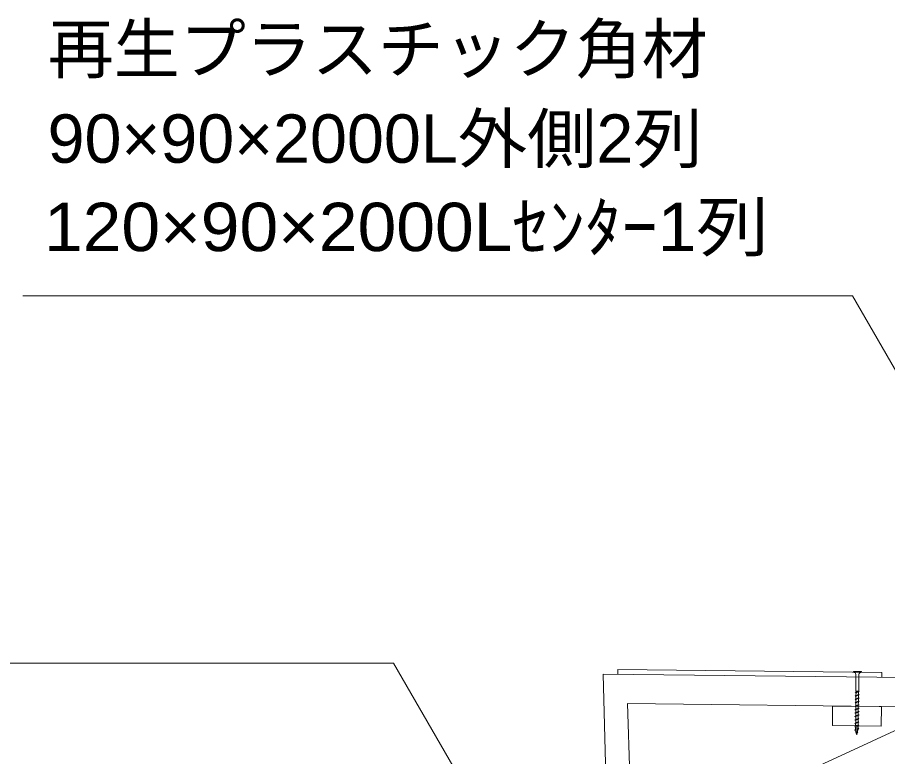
# Model space of a CAD drawing. Units: millimetres at full size, sheet at 1:20; details may follow other scales. Extents: x 200 to 8200, y 200 to 5740.
# Drawn here: x 3664 to 4555, y 2294 to 3050 of the extents above; entities that cross this region are included whole.
import ezdxf
from ezdxf.enums import TextEntityAlignment as Align

# ---------------------------------------------------------------- set-up
doc = ezdxf.new("R2010")
doc.units = ezdxf.units.MM
doc.header["$LTSCALE"] = 20
for name, color, linetype, lineweight in [('コーススレッド', 7, 'Continuous', 18), ('一般線', 7, 'Continuous', 20), ('引出線', 7, 'Continuous', 13), ('角材', 7, 'Continuous', 18), ('連結板', 7, 'Continuous', 18), ('階段本体', 7, 'Continuous', 18)]:
    doc.layers.add(name, color=color, linetype=linetype, lineweight=lineweight)
doc.layers.add('文字', color=7, linetype='Continuous')
doc.styles.add('ＭＳ Ｐゴシック', font='')
doc.styles.get('ＭＳ Ｐゴシック').set_extended_font_data('MS PGothic')

msp = doc.modelspace()

# ---------------------------------------------------------------- linework, layer by layer
at = {"layer": 'コーススレッド'}
for p, q in [((4519.63, 2380.79), (4519.62, 2380.09)), ((4528.02, 2379.99), (4519.62, 2380.09)), ((4528.02, 2380.69), (4519.63, 2380.79)), ((4522.29, 2377.76), (4522.09, 2360.76)), ((4525.29, 2377.72), (4525.09, 2360.72)), ((4528.02, 2380.69), (4528.02, 2379.99)), ((4525.69, 2360.72), (4521.47, 2359.02)), ((4521.47, 2359.02), (4522.33, 2359.67)), ((4521.47, 2359.02), (4522.32, 2358.65)), ((4525.69, 2360.72), (4522.09, 2360.76)), ((4522.09, 2360.76), (4522.33, 2360.21)), ((4522.32, 2359.04), (4522.29, 2356.19)), ((4524.83, 2360.05), (4522.32, 2359.04)), ((4525.09, 2360.72), (4522.33, 2359.67)), ((4522.33, 2360.21), (4522.33, 2359.67)), ((4524.83, 2360.05), (4524.8, 2357.23)), ((4525.69, 2360.72), (4524.83, 2360.05)), ((4525.57, 2350.22), (4521.35, 2348.52)), ((4525.61, 2353.72), (4521.39, 2352.02)), ((4521.39, 2352.02), (4522.24, 2352.69)), ((4521.39, 2352.02), (4522.23, 2351.65)), ((4525.65, 2357.22), (4521.43, 2355.52)), ((4525.65, 2357.22), (4521.43, 2355.52)), ((4521.43, 2355.52), (4522.29, 2356.19)), ((4521.43, 2355.52), (4522.27, 2355.15)), ((4522.24, 2352.01), (4522.2, 2349.19)), ((4524.72, 2350.23), (4522.2, 2349.19)), ((4522.28, 2355.51), (4522.24, 2352.69)), ((4524.76, 2353.73), (4522.24, 2352.69)), ((4524.75, 2353.05), (4522.24, 2352.01)), ((4524.79, 2356.55), (4522.28, 2355.51)), ((4524.8, 2357.23), (4522.29, 2356.19)), ((4525.57, 2350.22), (4524.71, 2349.55)), ((4524.75, 2353.05), (4524.72, 2350.23)), ((4524.72, 2350.58), (4525.57, 2350.22)), ((4525.61, 2353.72), (4524.75, 2353.05)), ((4524.79, 2356.55), (4524.76, 2353.73)), ((4524.76, 2354.08), (4525.61, 2353.72)), ((4525.65, 2357.22), (4524.79, 2356.55)), ((4524.8, 2357.58), (4525.65, 2357.22)), ((4525.48, 2343.22), (4521.26, 2341.52)), ((4521.26, 2341.52), (4522.12, 2342.19)), ((4521.26, 2341.52), (4522.11, 2341.15)), ((4525.52, 2346.72), (4521.3, 2345.02)), ((4521.3, 2345.02), (4522.16, 2345.69)), ((4521.3, 2345.02), (4522.15, 2344.65)), ((4521.35, 2348.52), (4522.2, 2349.19)), ((4521.35, 2348.52), (4522.19, 2348.15)), ((4522.11, 2341.51), (4522.08, 2338.7)), ((4524.63, 2342.55), (4522.11, 2341.51)), ((4522.15, 2345.01), (4522.12, 2342.19)), ((4524.63, 2343.23), (4522.12, 2342.19)), ((4524.67, 2346.05), (4522.15, 2345.01)), ((4522.2, 2348.51), (4522.16, 2345.69)), ((4524.67, 2346.73), (4522.16, 2345.69)), ((4524.71, 2349.55), (4522.2, 2348.51)), ((4524.63, 2342.55), (4524.59, 2339.73)), ((4524.67, 2346.05), (4524.63, 2343.23)), ((4525.48, 2343.22), (4524.63, 2342.55)), ((4524.64, 2343.58), (4525.48, 2343.22)), ((4524.71, 2349.55), (4524.67, 2346.73)), ((4525.52, 2346.72), (4524.67, 2346.05)), ((4524.68, 2347.08), (4525.52, 2346.72)), ((4525.36, 2332.72), (4521.14, 2331.02)), ((4525.4, 2336.22), (4521.18, 2334.52)), ((4521.18, 2334.52), (4522.04, 2335.2)), ((4521.18, 2334.52), (4522.03, 2334.15)), ((4525.44, 2339.72), (4521.22, 2338.02)), ((4521.22, 2338.02), (4522.08, 2338.7)), ((4521.22, 2338.02), (4522.07, 2337.65)), ((4522.03, 2334.51), (4522, 2331.7)), ((4524.51, 2332.73), (4522, 2331.7)), ((4524.54, 2335.55), (4522.03, 2334.51)), ((4522.07, 2338.01), (4522.04, 2335.2)), ((4524.55, 2336.23), (4522.04, 2335.2)), ((4524.58, 2339.05), (4522.07, 2338.01)), ((4524.59, 2339.73), (4522.08, 2338.7)), ((4525.36, 2332.72), (4524.5, 2332.05)), ((4524.54, 2335.55), (4524.51, 2332.73)), ((4524.51, 2333.08), (4525.36, 2332.72)), ((4525.4, 2336.22), (4524.54, 2335.55)), ((4524.58, 2339.05), (4524.55, 2336.23)), ((4524.56, 2336.58), (4525.4, 2336.22)), ((4525.44, 2339.72), (4524.58, 2339.05)), ((4524.6, 2340.08), (4525.44, 2339.72)), ((4521.06, 2324.02), (4521.92, 2324.7)), ((4521.06, 2324.02), (4521.9, 2323.65)), ((4525.32, 2329.22), (4521.1, 2327.52)), ((4521.1, 2327.52), (4521.96, 2328.2)), ((4521.1, 2327.52), (4521.94, 2327.15)), ((4521.14, 2331.02), (4522, 2331.7)), ((4521.14, 2331.02), (4521.99, 2330.65)), ((4521.9, 2323.65), (4521.87, 2321.2)), ((4521.95, 2327.51), (4521.92, 2324.7)), ((4521.92, 2324.7), (4523.18, 2325.69)), ((4524.46, 2328.55), (4521.95, 2327.51)), ((4521.99, 2331.01), (4521.96, 2328.2)), ((4524.47, 2329.23), (4521.96, 2328.2)), ((4524.5, 2332.05), (4521.99, 2331.01)), ((4523.06, 2315.74), (4523.17, 2325.21)), ((4524.42, 2325.05), (4523.16, 2324.53)), ((4524.43, 2325.73), (4523.17, 2325.21)), ((4525.28, 2325.72), (4523.17, 2324.87)), ((4523.18, 2325.69), (4523.17, 2325.21)), ((4524.42, 2325.05), (4524.39, 2322.23)), ((4525.28, 2325.72), (4524.42, 2325.05)), ((4524.46, 2328.55), (4524.43, 2325.73)), ((4524.43, 2326.08), (4525.28, 2325.72)), ((4525.32, 2329.22), (4524.46, 2328.55)), ((4524.5, 2332.05), (4524.47, 2329.23)), ((4524.47, 2329.58), (4525.32, 2329.22)), ((4521.02, 2320.52), (4521.87, 2321.2)), ((4521.02, 2320.52), (4521.86, 2320.15)), ((4522.45, 2317.88), (4521.86, 2320.15)), ((4522.05, 2317.46), (4522.46, 2317.89)), ((4522.1, 2317.46), (4522.56, 2317.45)), ((4523.06, 2315.74), (4522.59, 2317.46)), ((4523.06, 2315.74), (4523.53, 2317.81)), ((4523.96, 2318.24), (4523.08, 2317.87)), ((4523.49, 2317.83), (4523.08, 2317.66)), ((4523.63, 2318.35), (4523.09, 2318.14)), ((4524.38, 2321.55), (4523.12, 2321.03)), ((4524.39, 2322.23), (4523.13, 2321.71)), ((4525.24, 2322.22), (4523.13, 2321.37)), ((4523.99, 2318.24), (4523.52, 2317.8)), ((4523.63, 2318.35), (4524.38, 2321.55)), ((4524.04, 2318.24), (4523.74, 2318.65)), ((4525.24, 2322.22), (4524.38, 2321.55)), ((4524.39, 2322.58), (4525.24, 2322.22))]:
    msp.add_line(p, q, dxfattribs=at)
for centre, radius, start, end in [((4519.4, 2377.15), 2.95, 11.93814, 85.86041), ((4528.22, 2376.97), 3.03, 93.87493, 165.62794)]:
    msp.add_arc(centre, radius, start, end, dxfattribs=at)
at = {"layer": '一般線'}
msp.add_open_spline([(3929.97, 1875.02), (4019.89, 1950.31), (4109.3, 2017.32), (4214.75, 2064.63), (4365.55, 2132.3), (4549.14, 2159.7), (4691.33, 2221.71), (4745.33, 2245.26), (4793.36, 2273.8), (4864.8, 2298.58), (4910.28, 2314.35), (4965.24, 2328.6), (5007.58, 2347.1)], degree=3, knots=[0, 0, 0, 0, 1, 1, 1, 2, 2, 2, 3, 3, 3, 4, 4, 4, 4], dxfattribs=at)
at = {"layer": '引出線'}
for points in [[(4756.48, 2353.77), (4518.88, 2765.3), (3678, 2765.3), (3670, 2765.3)], [(4202.42, 2124.1), (4049.24, 2389.42), (3242.96, 2389.42), (3177.46, 2389.42)]]:
    msp.add_lwpolyline(points, dxfattribs=at)
at = {"layer": '角材'}
msp.add_lwpolyline([(5853.41, 2916.98), (2196.47, 1227.08), (2234.22, 1145.38)], dxfattribs=at)
at = {"layer": '連結板'}
for p, q in [((4498.17, 2325.34), (4498.41, 2345.34)), ((4548.4, 2344.75), (4498.41, 2345.34)), ((4498.41, 2345.34), (4548.4, 2344.75)), ((4548.4, 2344.75), (4548.17, 2324.75)), ((4548.17, 2324.75), (4498.17, 2325.34))]:
    msp.add_line(p, q, dxfattribs=at)
at = {"layer": '階段本体'}
for p, q in [((4588.75, 2374.28), (4263.78, 2378.1)), ((4263.78, 2378.1), (4267.12, 2237.49)), ((4278.83, 2382.92), (4278.78, 2377.93)), ((4548.82, 2379.75), (4278.83, 2382.92)), ((4548.76, 2374.75), (4548.82, 2379.75)), ((4613.4, 2343.98), (4288.42, 2347.81)), ((4292.12, 2237.19), (4288.42, 2347.81))]:
    msp.add_line(p, q, dxfattribs=at)

# ---------------------------------------------------------------- texts
at = {"layer": '文字', "style": 'ＭＳ Ｐゴシック'}
msp.add_text('再生プラスチック角材', height=49.49, dxfattribs=at).set_placement((3695.59, 2978.42), align=Align.BOTTOM_LEFT)
for s, width, p in [('90×90×2000L外側2列', 1.05, (3695.3, 2886.56)), ('120×90×2000Lｾﾝﾀｰ1列', 1.1, (3691.61, 2796.13))]:
    msp.add_text(s, height=49.49, dxfattribs=dict(at, width=width)).set_placement(p, align=Align.BOTTOM_LEFT)

doc.saveas('drawing.dxf')
